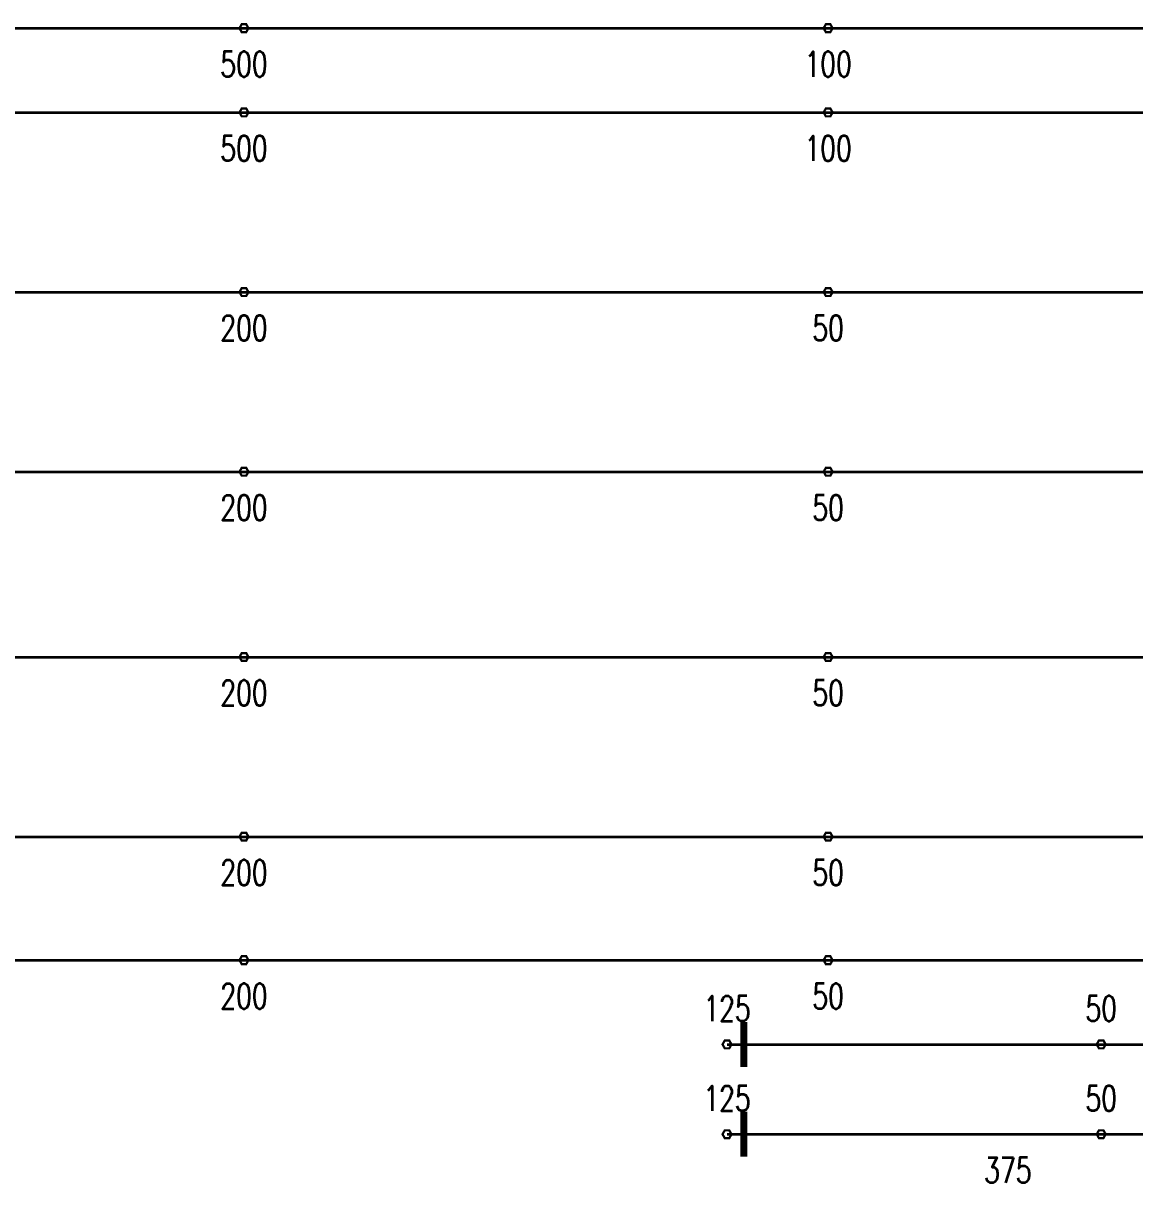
# Model space of a CAD drawing. Header units: millimetres. Extents: x 142050 to 587758, y -25561 to 40942.
# Drawn here: x 421885 to 431780, y 28218 to 38545 of the extents above; entities that cross this region are included whole.
import ezdxf

# ---------------------------------------------------------------- set-up
doc = ezdxf.new("R2010")
doc.units = ezdxf.units.MM
doc.layers.add('Current plane_Column', color=7, linetype='Continuous', true_color=0x4b00ff)
doc.layers.add('NDC_S-TENDON', color=6, linetype='Continuous', lineweight=35)
doc.layers.add('NDC_S_ANNO', color=7, linetype='Continuous', lineweight=20)
doc.styles.add('NDC_ANNO', font='', dxfattribs={"width": 0.8})
doc.styles.get('NDC_ANNO').set_extended_font_data('Dotum')

# ---------------------------------------------------------------- blocks, each defined once
blk = doc.blocks.new('HTB TDX')
at = {"layer": 'NDC_S-TENDON', "linetype": 'Continuous'}
for points, elevation in [([(41290, 29000, 20, 20, 0), (41270, 29035, 20, 20, 0), (41230, 29035, 20, 20, 0), (41210, 29000, 20, 20, 0), (41230, 28965, 20, 20, 0), (41270, 28965, 20, 20, 0)], 3600), ([(41290, 29000, 20, 20, 0), (41270, 29035, 20, 20, 0), (41230, 29035, 20, 20, 0), (41210, 29000, 20, 20, 0), (41230, 28965, 20, 20, 0), (41270, 28965, 20, 20, 0)], 3600), ([(41290, 29000, 20, 20, 0), (41270, 29035, 20, 20, 0), (41230, 29035, 20, 20, 0), (41210, 29000, 20, 20, 0), (41230, 28965, 20, 20, 0), (41270, 28965, 20, 20, 0)], 3600), ([(41290, 29000, 20, 20, 0), (41270, 29035, 20, 20, 0), (41230, 29035, 20, 20, 0), (41210, 29000, 20, 20, 0), (41230, 28965, 20, 20, 0), (41270, 28965, 20, 20, 0)], 3600), ([(46490, 29000, 20, 20, 0), (46470, 29035, 20, 20, 0), (46430, 29035, 20, 20, 0), (46410, 29000, 20, 20, 0), (46430, 28965, 20, 20, 0), (46470, 28965, 20, 20, 0)], 3200), ([(46490, 29000, 20, 20, 0), (46470, 29035, 20, 20, 0), (46430, 29035, 20, 20, 0), (46410, 29000, 20, 20, 0), (46430, 28965, 20, 20, 0), (46470, 28965, 20, 20, 0)], 3200), ([(41290, 28250, 20, 20, 0), (41270, 28285, 20, 20, 0), (41230, 28285, 20, 20, 0), (41210, 28250, 20, 20, 0), (41230, 28215, 20, 20, 0), (41270, 28215, 20, 20, 0)], 3600), ([(41290, 28250, 20, 20, 0), (41270, 28285, 20, 20, 0), (41230, 28285, 20, 20, 0), (41210, 28250, 20, 20, 0), (41230, 28215, 20, 20, 0), (41270, 28215, 20, 20, 0)], 3600), ([(41290, 28250, 20, 20, 0), (41270, 28285, 20, 20, 0), (41230, 28285, 20, 20, 0), (41210, 28250, 20, 20, 0), (41230, 28215, 20, 20, 0), (41270, 28215, 20, 20, 0)], 3600), ([(41290, 28250, 20, 20, 0), (41270, 28285, 20, 20, 0), (41230, 28285, 20, 20, 0), (41210, 28250, 20, 20, 0), (41230, 28215, 20, 20, 0), (41270, 28215, 20, 20, 0)], 3600), ([(46490, 28250, 20, 20, 0), (46470, 28285, 20, 20, 0), (46430, 28285, 20, 20, 0), (46410, 28250, 20, 20, 0), (46430, 28215, 20, 20, 0), (46470, 28215, 20, 20, 0)], 3200), ([(46490, 28250, 20, 20, 0), (46470, 28285, 20, 20, 0), (46430, 28285, 20, 20, 0), (46410, 28250, 20, 20, 0), (46430, 28215, 20, 20, 0), (46470, 28215, 20, 20, 0)], 3200), ([(41290, 26650, 20, 20, 0), (41270, 26685, 20, 20, 0), (41230, 26685, 20, 20, 0), (41210, 26650, 20, 20, 0), (41230, 26615, 20, 20, 0), (41270, 26615, 20, 20, 0)], 3650), ([(41290, 26650, 20, 20, 0), (41270, 26685, 20, 20, 0), (41230, 26685, 20, 20, 0), (41210, 26650, 20, 20, 0), (41230, 26615, 20, 20, 0), (41270, 26615, 20, 20, 0)], 3650), ([(41290, 26650, 20, 20, 0), (41270, 26685, 20, 20, 0), (41230, 26685, 20, 20, 0), (41210, 26650, 20, 20, 0), (41230, 26615, 20, 20, 0), (41270, 26615, 20, 20, 0)], 3650), ([(41290, 26650, 20, 20, 0), (41270, 26685, 20, 20, 0), (41230, 26685, 20, 20, 0), (41210, 26650, 20, 20, 0), (41230, 26615, 20, 20, 0), (41270, 26615, 20, 20, 0)], 3650), ([(46490, 26650, 20, 20, 0), (46470, 26685, 20, 20, 0), (46430, 26685, 20, 20, 0), (46410, 26650, 20, 20, 0), (46430, 26615, 20, 20, 0), (46470, 26615, 20, 20, 0)], 3500), ([(46490, 26650, 20, 20, 0), (46470, 26685, 20, 20, 0), (46430, 26685, 20, 20, 0), (46410, 26650, 20, 20, 0), (46430, 26615, 20, 20, 0), (46470, 26615, 20, 20, 0)], 3500), ([(41290, 25050, 20, 20, 0), (41270, 25085, 20, 20, 0), (41230, 25085, 20, 20, 0), (41210, 25050, 20, 20, 0), (41230, 25015, 20, 20, 0), (41270, 25015, 20, 20, 0)], 3650), ([(41290, 25050, 20, 20, 0), (41270, 25085, 20, 20, 0), (41230, 25085, 20, 20, 0), (41210, 25050, 20, 20, 0), (41230, 25015, 20, 20, 0), (41270, 25015, 20, 20, 0)], 3650), ([(41290, 25050, 20, 20, 0), (41270, 25085, 20, 20, 0), (41230, 25085, 20, 20, 0), (41210, 25050, 20, 20, 0), (41230, 25015, 20, 20, 0), (41270, 25015, 20, 20, 0)], 3650), ([(41290, 25050, 20, 20, 0), (41270, 25085, 20, 20, 0), (41230, 25085, 20, 20, 0), (41210, 25050, 20, 20, 0), (41230, 25015, 20, 20, 0), (41270, 25015, 20, 20, 0)], 3650), ([(46490, 25050, 20, 20, 0), (46470, 25085, 20, 20, 0), (46430, 25085, 20, 20, 0), (46410, 25050, 20, 20, 0), (46430, 25015, 20, 20, 0), (46470, 25015, 20, 20, 0)], 3500), ([(46490, 25050, 20, 20, 0), (46470, 25085, 20, 20, 0), (46430, 25085, 20, 20, 0), (46410, 25050, 20, 20, 0), (46430, 25015, 20, 20, 0), (46470, 25015, 20, 20, 0)], 3500), ([(41290, 23400, 20, 20, 0), (41270, 23435, 20, 20, 0), (41230, 23435, 20, 20, 0), (41210, 23400, 20, 20, 0), (41230, 23365, 20, 20, 0), (41270, 23365, 20, 20, 0)], 3650), ([(41290, 23400, 20, 20, 0), (41270, 23435, 20, 20, 0), (41230, 23435, 20, 20, 0), (41210, 23400, 20, 20, 0), (41230, 23365, 20, 20, 0), (41270, 23365, 20, 20, 0)], 3650), ([(41290, 23400, 20, 20, 0), (41270, 23435, 20, 20, 0), (41230, 23435, 20, 20, 0), (41210, 23400, 20, 20, 0), (41230, 23365, 20, 20, 0), (41270, 23365, 20, 20, 0)], 3650), ([(41290, 23400, 20, 20, 0), (41270, 23435, 20, 20, 0), (41230, 23435, 20, 20, 0), (41210, 23400, 20, 20, 0), (41230, 23365, 20, 20, 0), (41270, 23365, 20, 20, 0)], 3650), ([(46490, 23400, 20, 20, 0), (46470, 23435, 20, 20, 0), (46430, 23435, 20, 20, 0), (46410, 23400, 20, 20, 0), (46430, 23365, 20, 20, 0), (46470, 23365, 20, 20, 0)], 3500), ([(46490, 23400, 20, 20, 0), (46470, 23435, 20, 20, 0), (46430, 23435, 20, 20, 0), (46410, 23400, 20, 20, 0), (46430, 23365, 20, 20, 0), (46470, 23365, 20, 20, 0)], 3500), ([(41290, 21800, 20, 20, 0), (41270, 21835, 20, 20, 0), (41230, 21835, 20, 20, 0), (41210, 21800, 20, 20, 0), (41230, 21765, 20, 20, 0), (41270, 21765, 20, 20, 0)], 3650), ([(41290, 21800, 20, 20, 0), (41270, 21835, 20, 20, 0), (41230, 21835, 20, 20, 0), (41210, 21800, 20, 20, 0), (41230, 21765, 20, 20, 0), (41270, 21765, 20, 20, 0)], 3650), ([(41290, 21800, 20, 20, 0), (41270, 21835, 20, 20, 0), (41230, 21835, 20, 20, 0), (41210, 21800, 20, 20, 0), (41230, 21765, 20, 20, 0), (41270, 21765, 20, 20, 0)], 3650), ([(41290, 21800, 20, 20, 0), (41270, 21835, 20, 20, 0), (41230, 21835, 20, 20, 0), (41210, 21800, 20, 20, 0), (41230, 21765, 20, 20, 0), (41270, 21765, 20, 20, 0)], 3650), ([(46490, 21800, 20, 20, 0), (46470, 21835, 20, 20, 0), (46430, 21835, 20, 20, 0), (46410, 21800, 20, 20, 0), (46430, 21765, 20, 20, 0), (46470, 21765, 20, 20, 0)], 3500), ([(46490, 21800, 20, 20, 0), (46470, 21835, 20, 20, 0), (46430, 21835, 20, 20, 0), (46410, 21800, 20, 20, 0), (46430, 21765, 20, 20, 0), (46470, 21765, 20, 20, 0)], 3500), ([(41290, 20700, 20, 20, 0), (41270, 20735, 20, 20, 0), (41230, 20735, 20, 20, 0), (41210, 20700, 20, 20, 0), (41230, 20665, 20, 20, 0), (41270, 20665, 20, 20, 0)], 3650), ([(41290, 20700, 20, 20, 0), (41270, 20735, 20, 20, 0), (41230, 20735, 20, 20, 0), (41210, 20700, 20, 20, 0), (41230, 20665, 20, 20, 0), (41270, 20665, 20, 20, 0)], 3650), ([(41290, 20700, 20, 20, 0), (41270, 20735, 20, 20, 0), (41230, 20735, 20, 20, 0), (41210, 20700, 20, 20, 0), (41230, 20665, 20, 20, 0), (41270, 20665, 20, 20, 0)], 3650), ([(41290, 20700, 20, 20, 0), (41270, 20735, 20, 20, 0), (41230, 20735, 20, 20, 0), (41210, 20700, 20, 20, 0), (41230, 20665, 20, 20, 0), (41270, 20665, 20, 20, 0)], 3650), ([(46490, 20700, 20, 20, 0), (46470, 20735, 20, 20, 0), (46430, 20735, 20, 20, 0), (46410, 20700, 20, 20, 0), (46430, 20665, 20, 20, 0), (46470, 20665, 20, 20, 0)], 3500), ([(46490, 20700, 20, 20, 0), (46470, 20735, 20, 20, 0), (46430, 20735, 20, 20, 0), (46410, 20700, 20, 20, 0), (46430, 20665, 20, 20, 0), (46470, 20665, 20, 20, 0)], 3500), ([(45590, 19950, 20, 20, 0), (45570, 19915, 20, 20, 0), (45530, 19915, 20, 20, 0), (45510, 19950, 20, 20, 0), (45530, 19985, 20, 20, 0), (45570, 19985, 20, 20, 0)], 3265), ([(45590, 19950, 20, 20, 0), (45570, 19915, 20, 20, 0), (45530, 19915, 20, 20, 0), (45510, 19950, 20, 20, 0), (45530, 19985, 20, 20, 0), (45570, 19985, 20, 20, 0)], 3265), ([(48921, 19950, 20, 20, 0), (48901, 19915, 20, 20, 0), (48861, 19915, 20, 20, 0), (48841, 19950, 20, 20, 0), (48861, 19985, 20, 20, 0), (48901, 19985, 20, 20, 0)], 3257), ([(48921, 19950, 20, 20, 0), (48901, 19915, 20, 20, 0), (48861, 19915, 20, 20, 0), (48841, 19950, 20, 20, 0), (48861, 19985, 20, 20, 0), (48901, 19985, 20, 20, 0)], 3257), ([(45590, 19150, 20, 20, 0), (45570, 19115, 20, 20, 0), (45530, 19115, 20, 20, 0), (45510, 19150, 20, 20, 0), (45530, 19185, 20, 20, 0), (45570, 19185, 20, 20, 0)], 3265), ([(45590, 19150, 20, 20, 0), (45570, 19115, 20, 20, 0), (45530, 19115, 20, 20, 0), (45510, 19150, 20, 20, 0), (45530, 19185, 20, 20, 0), (45570, 19185, 20, 20, 0)], 3265), ([(48921, 19150, 20, 20, 0), (48901, 19115, 20, 20, 0), (48861, 19115, 20, 20, 0), (48841, 19150, 20, 20, 0), (48861, 19185, 20, 20, 0), (48901, 19185, 20, 20, 0)], 3257), ([(48921, 19150, 20, 20, 0), (48901, 19115, 20, 20, 0), (48861, 19115, 20, 20, 0), (48841, 19150, 20, 20, 0), (48861, 19185, 20, 20, 0), (48901, 19185, 20, 20, 0)], 3257)]:
    blk.add_lwpolyline(points, format="xyseb", close=True, dxfattribs=dict(at, elevation=elevation))
at = {"layer": 'NDC_S-TENDON', "linetype": 'Continuous', "elevation": 3265}
for points in [[(45700, 19750, 60, 60, 0), (45700, 20150, 60, 60, 0)], [(45700, 18950, 60, 60, 0), (45700, 19350, 60, 60, 0)]]:
    blk.add_lwpolyline(points, format="xyseb", dxfattribs=at)
at = {"layer": 'NDC_S-TENDON', "linetype": 'Continuous'}
for points in [[(30850, 29000, 3600), (31543, 29000, 3582), (32237, 29000, 3529), (32930, 29000, 3440), (33710, 29000, 3335), (34490, 29000, 3260), (35270, 29000, 3215), (36050, 29000, 3200), (36830, 29000, 3215), (37610, 29000, 3260), (38390, 29000, 3335), (39170, 29000, 3440), (39863, 29000, 3529), (40557, 29000, 3582), (41250, 29000, 3600)], [(41250, 29000, 3600), (41943, 29000, 3582), (42637, 29000, 3529), (43330, 29000, 3440), (44110, 29000, 3335), (44890, 29000, 3260), (45670, 29000, 3215), (46450, 29000, 3200), (47230, 29000, 3215), (48010, 29000, 3260), (48790, 29000, 3335), (49570, 29000, 3440), (50263, 29000, 3529), (50957, 29000, 3582), (51650, 29000, 3600)], [(30850, 28250, 3600), (31543, 28250, 3582), (32237, 28250, 3529), (32930, 28250, 3440), (33710, 28250, 3335), (34490, 28250, 3260), (35270, 28250, 3215), (36050, 28250, 3200), (36830, 28250, 3215), (37610, 28250, 3260), (38390, 28250, 3335), (39170, 28250, 3440), (39863, 28250, 3529), (40557, 28250, 3582), (41250, 28250, 3600)], [(41250, 28250, 3600), (41943, 28250, 3582), (42637, 28250, 3529), (43330, 28250, 3440), (44110, 28250, 3335), (44890, 28250, 3260), (45670, 28250, 3215), (46450, 28250, 3200), (47230, 28250, 3215), (48010, 28250, 3260), (48790, 28250, 3335), (49570, 28250, 3440), (50263, 28250, 3529), (50957, 28250, 3582), (51650, 28250, 3600)], [(30850, 26650, 3650), (31543, 26650, 3643), (32237, 26650, 3623), (32930, 26650, 3590), (33710, 26650, 3551), (34490, 26650, 3522), (35270, 26650, 3506), (36050, 26650, 3500), (36830, 26650, 3506), (37610, 26650, 3522), (38390, 26650, 3551), (39170, 26650, 3590), (39863, 26650, 3623), (40557, 26650, 3643), (41250, 26650, 3650)], [(41250, 26650, 3650), (41943, 26650, 3643), (42637, 26650, 3623), (43330, 26650, 3590), (44110, 26650, 3551), (44890, 26650, 3522), (45670, 26650, 3506), (46450, 26650, 3500), (47230, 26650, 3506), (48010, 26650, 3522), (48790, 26650, 3551), (49570, 26650, 3590), (50263, 26650, 3623), (50957, 26650, 3643), (51650, 26650, 3650)], [(30850, 25050, 3650), (31543, 25050, 3643), (32237, 25050, 3623), (32930, 25050, 3590), (33710, 25050, 3551), (34490, 25050, 3522), (35270, 25050, 3506), (36050, 25050, 3500), (36830, 25050, 3506), (37610, 25050, 3522), (38390, 25050, 3551), (39170, 25050, 3590), (39863, 25050, 3623), (40557, 25050, 3643), (41250, 25050, 3650)], [(41250, 25050, 3650), (41943, 25050, 3643), (42637, 25050, 3623), (43330, 25050, 3590), (44110, 25050, 3551), (44890, 25050, 3522), (45670, 25050, 3506), (46450, 25050, 3500), (47230, 25050, 3506), (48010, 25050, 3522), (48790, 25050, 3551), (49570, 25050, 3590), (50263, 25050, 3623), (50957, 25050, 3643), (51650, 25050, 3650)], [(30850, 23400, 3650), (31543, 23400, 3643), (32237, 23400, 3623), (32930, 23400, 3590), (33710, 23400, 3551), (34490, 23400, 3522), (35270, 23400, 3506), (36050, 23400, 3500), (36830, 23400, 3506), (37610, 23400, 3522), (38390, 23400, 3551), (39170, 23400, 3590), (39863, 23400, 3623), (40557, 23400, 3643), (41250, 23400, 3650)], [(41250, 23400, 3650), (41943, 23400, 3643), (42637, 23400, 3623), (43330, 23400, 3590), (44110, 23400, 3551), (44890, 23400, 3522), (45670, 23400, 3506), (46450, 23400, 3500), (47230, 23400, 3506), (48010, 23400, 3522), (48790, 23400, 3551), (49570, 23400, 3590), (50263, 23400, 3623), (50957, 23400, 3643), (51650, 23400, 3650)], [(30850, 21800, 3650), (31543, 21800, 3643), (32237, 21800, 3623), (32930, 21800, 3590), (33710, 21800, 3551), (34490, 21800, 3522), (35270, 21800, 3506), (36050, 21800, 3500), (36830, 21800, 3506), (37610, 21800, 3522), (38390, 21800, 3551), (39170, 21800, 3590), (39863, 21800, 3623), (40557, 21800, 3643), (41250, 21800, 3650)], [(41250, 21800, 3650), (41943, 21800, 3643), (42637, 21800, 3623), (43330, 21800, 3590), (44110, 21800, 3551), (44890, 21800, 3522), (45670, 21800, 3506), (46450, 21800, 3500), (47230, 21800, 3506), (48010, 21800, 3522), (48790, 21800, 3551), (49570, 21800, 3590), (50263, 21800, 3623), (50957, 21800, 3643), (51650, 21800, 3650)], [(30850, 20700, 3650), (31543, 20700, 3643), (32237, 20700, 3623), (32930, 20700, 3590), (33710, 20700, 3551), (34490, 20700, 3522), (35270, 20700, 3506), (36050, 20700, 3500), (36830, 20700, 3506), (37610, 20700, 3522), (38390, 20700, 3551), (39170, 20700, 3590), (39863, 20700, 3623), (40557, 20700, 3643), (41250, 20700, 3650)], [(41250, 20700, 3650), (41943, 20700, 3643), (42637, 20700, 3623), (43330, 20700, 3590), (44110, 20700, 3551), (44890, 20700, 3522), (45670, 20700, 3506), (46450, 20700, 3500), (47230, 20700, 3506), (48010, 20700, 3522), (48790, 20700, 3551), (49570, 20700, 3590), (50263, 20700, 3623), (50957, 20700, 3643), (51650, 20700, 3650)], [(45550, 19950, 3265), (45670, 19950, 3263), (46450, 19950, 3257), (47230, 19950, 3263), (48010, 19950, 3280), (48790, 19950, 3308), (49570, 19950, 3347), (50263, 19950, 3381), (50957, 19950, 3401), (51650, 19950, 3407)], [(45550, 19150, 3265), (45670, 19150, 3263), (46450, 19150, 3257), (47230, 19150, 3263), (48010, 19150, 3280), (48790, 19150, 3308), (49570, 19150, 3347), (50263, 19150, 3381), (50957, 19150, 3401), (51650, 19150, 3407)]]:
    blk.add_polyline3d(points, dxfattribs=at)
at = {"layer": 'NDC_S_ANNO', "linetype": 'Continuous', "char_height": 225, "attachment_point": 5, "line_spacing_factor": 0.75, "style": 'NDC_ANNO'}
for s, insert in [('\\FSTANDARD.shx;500', (41250, 28680, 3600)), ('\\FSTANDARD.shx;100', (46450, 28680, 3200)), ('\\FSTANDARD.shx;500', (41250, 27930, 3600)), ('\\FSTANDARD.shx;100', (46450, 27930, 3200)), ('\\FSTANDARD.shx;200', (41250, 26330, 3650)), ('\\FSTANDARD.shx;50', (46450, 26330, 3500)), ('\\FSTANDARD.shx;200', (41250, 24730, 3650)), ('\\FSTANDARD.shx;50', (46450, 24730, 3500)), ('\\FSTANDARD.shx;200', (41250, 23080, 3650)), ('\\FSTANDARD.shx;50', (46450, 23080, 3500)), ('\\FSTANDARD.shx;200', (41250, 21480, 3650)), ('\\FSTANDARD.shx;50', (46450, 21480, 3500)), ('\\FSTANDARD.shx;200', (41250, 20380, 3650)), ('\\FSTANDARD.shx;50', (46450, 20380, 3500)), ('\\FSTANDARD.shx;125', (45550, 20270, 3265)), ('\\FSTANDARD.shx;50', (48881, 20270, 3257)), ('\\FSTANDARD.shx;125', (45550, 19470, 3265)), ('\\FSTANDARD.shx;50', (48881, 19470, 3257)), ('\\FSTANDARD.shx;375', (48050, 18830, 3575))]:
    blk.add_mtext(s, dxfattribs=dict(at, insert=insert))

msp = doc.modelspace()

# ---------------------------------------------------------------- block references
at = {"layer": 'Current plane_Column'}
msp.add_blockref('HTB TDX', (382600, 9500), dxfattribs=at)

doc.saveas('drawing.dxf')
